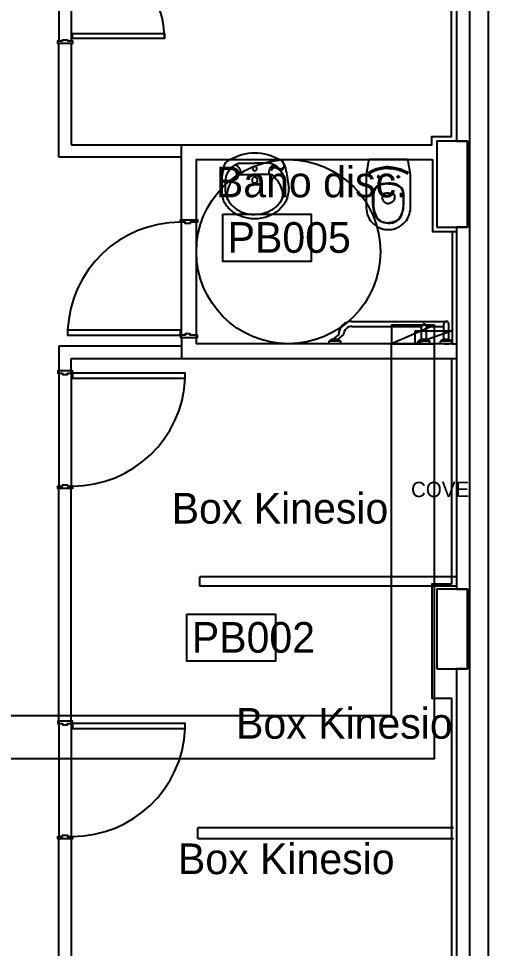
# Model space of a CAD drawing. Header units: millimetres. Extents: x 1473.7 to 1568.7, y 1808.4 to 1881.8.
# Drawn here: x 1495.16 to 1498.99, y 1858.79 to 1866.37 of the extents above; entities that cross this region are included whole.
import ezdxf

# ---------------------------------------------------------------- set-up
doc = ezdxf.new("R2010")
doc.units = ezdxf.units.MM
doc.layers.get('0').update_dxf_attribs({"linetype": 'CONTINUOUS'})
for name, color, linetype in [('0000-TEXTO', 7, 'CONTINUOUS'), ('10-CARP-HOJA-PUER', 4, 'CONTINUOUS'), ('10-CARP-MARC', 2, 'CONTINUOUS'), ('10-CARP-SLIA', 14, 'CONTINUOUS'), ('AR - CAJAS', 1, 'CONTINUOUS'), ('AR - CARPINTERIA 1', 1, 'CONTINUOUS'), ('AR - INST. SANITARIA', 2, 'CONTINUOUS'), ('AR - OBSERVACIONES', 51, 'CONTINUOUS'), ('AR - REVESTIMIENTO', 21, 'CONTINUOUS'), ('AR - REVOQUE', 8, 'CONTINUOUS'), ('AR - TABIQUE DURLOCK', 2, 'CONTINUOUS'), ('ES - LINEA OFICIAL', 6, 'CONTINUOUS'), ('ES-COLUMNAS', 5, 'CONTINUOUS'), ('Sanitario_Detalle', 8, 'CONTINUOUS'), ('TEXTO', 7, 'CONTINUOUS')]:
    doc.layers.add(name, color=color, linetype=linetype)

# ---------------------------------------------------------------- blocks, each defined once
blk = doc.blocks.new('Puerta 96.1')
at = {"layer": '10-CARP-HOJA-PUER', "linetype": 'CONTINUOUS'}
blk.add_lwpolyline([(0.02, 0.11), (0.06, 0.11), (0.06, 1.03), (0.02, 1.03), (0.02, 0.11)], dxfattribs=at)
at = {"layer": '10-CARP-MARC', "linetype": 'CONTINUOUS'}
for points in [[(0, 0), (0, -0.01), (0.02, -0.01), (0.02, 0.03), (0.03, 0.03), (0.03, 0.07), (0.02, 0.07), (0.02, 0.11), (0, 0.11), (0, 0.1)], [(0.96, 0), (0.96, -0.01), (0.94, -0.01), (0.94, 0.03), (0.93, 0.03), (0.93, 0.07), (0.94, 0.07), (0.94, 0.11), (0.96, 0.11), (0.96, 0.1)]]:
    blk.add_lwpolyline(points, dxfattribs=at)
at = {"layer": '10-CARP-SLIA', "linetype": 'CONTINUOUS'}
for p, q in [((0, 0.1), (0.96, 0.1)), ((0, 0), (0.96, 0))]:
    blk.add_line(p, q, dxfattribs=at)
blk.add_arc((0.019952, 0.109981), 0.920048, 0.00121, 87.505209, dxfattribs=at)
blk = doc.blocks.new('Puerta 96.2')
at = {"layer": '10-CARP-HOJA-PUER', "linetype": 'CONTINUOUS'}
blk.add_lwpolyline([(0.02, 0.13), (0.06, 0.13), (0.06, 1.05), (0.02, 1.05), (0.02, 0.13)], dxfattribs=at)
at = {"layer": '10-CARP-MARC', "linetype": 'CONTINUOUS'}
for points in [[(0, 0), (0, -0.01), (0.02, -0.01), (0.02, 0.05), (0.03, 0.05), (0.03, 0.09), (0.02, 0.09), (0.02, 0.13), (0, 0.13), (0, 0.12)], [(0.96, 0), (0.96, -0.01), (0.94, -0.01), (0.94, 0.05), (0.93, 0.05), (0.93, 0.09), (0.94, 0.09), (0.94, 0.13), (0.96, 0.13), (0.96, 0.12)]]:
    blk.add_lwpolyline(points, dxfattribs=at)
at = {"layer": '10-CARP-SLIA', "linetype": 'CONTINUOUS'}
for p, q in [((0, 0.12), (0.96, 0.12)), ((0, 0), (0.96, 0))]:
    blk.add_line(p, q, dxfattribs=at)
blk.add_arc((0.019952, 0.129981), 0.920048, 0.00121, 87.505209, dxfattribs=at)
blk = doc.blocks.new('Puerta 156.1')
at = {"layer": '10-CARP-HOJA-PUER', "linetype": 'CONTINUOUS'}
for points in [[(0.02, 0.11), (0.06, 0.11), (0.06, 0.86), (0.02, 0.86), (0.02, 0.11)], [(1.52, 0.11), (1.48, 0.11), (1.48, 0.86), (1.52, 0.86), (1.52, 0.11)]]:
    blk.add_lwpolyline(points, dxfattribs=at)
at = {"layer": '10-CARP-MARC', "linetype": 'CONTINUOUS'}
for points in [[(0, 0), (0, -0.01), (0.02, -0.01), (0.02, 0.03), (0.03, 0.03), (0.03, 0.07), (0.02, 0.07), (0.02, 0.11), (0, 0.11), (0, 0.1)], [(1.56, 0), (1.56, -0.01), (1.54, -0.01), (1.54, 0.03), (1.53, 0.03), (1.53, 0.07), (1.54, 0.07), (1.54, 0.11), (1.56, 0.11), (1.56, 0.1)]]:
    blk.add_lwpolyline(points, dxfattribs=at)
at = {"layer": '10-CARP-SLIA', "linetype": 'CONTINUOUS'}
for p, q in [((0, 0.1), (1.54, 0.1)), ((0, 0), (1.54, 0))]:
    blk.add_line(p, q, dxfattribs=at)
for centre, start, end in [((0.02, 0.11), 359.2361, 89.2361), ((1.52, 0.11), 90.7639, 180.7639)]:
    blk.add_arc(centre, 0.7501, start, end, dxfattribs=at)
blk = doc.blocks.new('RCPLS004')
for p, q in [((-0.097979, -0.075253), (-0.110949, -0.080011)), ((-0.085539, -0.071305), (-0.097979, -0.075253)), ((-0.074913, -0.068391), (-0.085539, -0.071305)), ((-0.062185, -0.065438), (-0.074913, -0.068391)), ((-0.046976, -0.062656), (-0.062185, -0.065438)), ((-0.043147, -0.07421), (-0.056178, -0.076464)), ((-0.033426, -0.060845), (-0.046976, -0.062656)), ((-0.029119, -0.072457), (-0.043147, -0.07421)), ((-0.018199, -0.059545), (-0.033426, -0.060845)), ((-0.015985, -0.071438), (-0.029119, -0.072457)), ((0, -0.059), (-0.018199, -0.059545)), ((0, -0.071), (-0.015985, -0.071438)), ((0, -0.059), (0.018199, -0.059545)), ((0, -0.071), (0.015985, -0.071438)), ((0.015985, -0.071438), (0.029119, -0.072457)), ((0.018199, -0.059545), (0.033426, -0.060845)), ((0.029119, -0.072457), (0.043147, -0.07421)), ((0.033426, -0.060845), (0.046976, -0.062656)), ((0.043147, -0.07421), (0.056178, -0.076464)), ((0.046976, -0.062656), (0.062185, -0.065438)), ((0.062185, -0.065438), (0.074913, -0.068391)), ((0.074913, -0.068391), (0.085539, -0.071305)), ((0.085539, -0.071305), (0.097979, -0.075253)), ((0.097979, -0.075253), (0.110949, -0.080011)), ((-0.158103, -0.103448), (-0.163602, -0.106888)), ((-0.147335, -0.097174), (-0.158103, -0.103448)), ((-0.151402, -0.113418), (-0.157098, -0.116972)), ((-0.142725, -0.108344), (-0.151402, -0.113418)), ((-0.135621, -0.090996), (-0.147335, -0.097174)), ((-0.131151, -0.102179), (-0.142725, -0.108344)), ((-0.124182, -0.085575), (-0.135621, -0.090996)), ((-0.120804, -0.097217), (-0.131151, -0.102179)), ((-0.110949, -0.080011), (-0.124182, -0.085575)), ((-0.108353, -0.091891), (-0.120804, -0.097217)), ((-0.096744, -0.087525), (-0.108353, -0.091891)), ((-0.083423, -0.083193), (-0.096744, -0.087525)), ((-0.088322, -0.138375), (-0.0885, -0.140043)), ((-0.0885, -0.140043), (-0.088342, -0.14153)), ((-0.088342, -0.14153), (-0.087821, -0.143117)), ((-0.087768, -0.136768), (-0.088322, -0.138375)), ((-0.087821, -0.143117), (-0.086955, -0.14456)), ((-0.086964, -0.135453), (-0.087768, -0.136768)), ((-0.085938, -0.134355), (-0.086964, -0.135453)), ((-0.086955, -0.14456), (-0.086041, -0.145553)), ((-0.086041, -0.145553), (-0.084883, -0.146416)), ((-0.08473, -0.133493), (-0.085938, -0.134355)), ((-0.084883, -0.146416), (-0.083523, -0.147063)), ((-0.083077, -0.132793), (-0.08473, -0.133493)), ((-0.083523, -0.147063), (-0.0821, -0.147419)), ((-0.06913, -0.079316), (-0.083423, -0.083193)), ((-0.081, -0.1325), (-0.083077, -0.132793)), ((-0.0821, -0.147419), (-0.080907, -0.147499)), ((-0.07927, -0.132702), (-0.081, -0.1325)), ((-0.080907, -0.147499), (-0.07949, -0.147346)), ((-0.07949, -0.147346), (-0.077884, -0.146822)), ((-0.077873, -0.133183), (-0.07927, -0.132702)), ((-0.077884, -0.146822), (-0.076531, -0.146023)), ((-0.076604, -0.133923), (-0.077873, -0.133183)), ((-0.075515, -0.134885), (-0.076604, -0.133923)), ((-0.076531, -0.146023), (-0.07548, -0.145077)), ((-0.074542, -0.136187), (-0.075515, -0.134885)), ((-0.07548, -0.145077), (-0.074435, -0.143627)), ((-0.073907, -0.137563), (-0.074542, -0.136187)), ((-0.074435, -0.143627), (-0.073831, -0.142203)), ((-0.073552, -0.139119), (-0.073907, -0.137563)), ((-0.073831, -0.142203), (-0.073523, -0.140584)), ((-0.073523, -0.140584), (-0.073552, -0.139119)), ((-0.056178, -0.076464), (-0.06913, -0.079316)), ((0.056178, -0.076464), (0.06913, -0.079316)), ((0.06913, -0.079316), (0.083423, -0.083193)), ((0.073523, -0.140584), (0.073552, -0.139119)), ((0.073831, -0.142203), (0.073523, -0.140584)), ((0.073552, -0.139119), (0.073907, -0.137563)), ((0.074435, -0.143627), (0.073831, -0.142203)), ((0.073907, -0.137563), (0.074542, -0.136187)), ((0.07548, -0.145077), (0.074435, -0.143627)), ((0.074542, -0.136187), (0.075515, -0.134885)), ((0.076531, -0.146023), (0.07548, -0.145077)), ((0.075515, -0.134885), (0.076604, -0.133923)), ((0.077884, -0.146822), (0.076531, -0.146023)), ((0.076604, -0.133923), (0.077873, -0.133183)), ((0.077873, -0.133183), (0.07927, -0.132702)), ((0.07949, -0.147346), (0.077884, -0.146822)), ((0.07927, -0.132702), (0.081, -0.1325)), ((0.080907, -0.147499), (0.07949, -0.147346)), ((0.0821, -0.147419), (0.080907, -0.147499)), ((0.081, -0.1325), (0.083077, -0.132793)), ((0.083523, -0.147063), (0.0821, -0.147419)), ((0.083077, -0.132793), (0.08473, -0.133493)), ((0.083423, -0.083193), (0.096744, -0.087525)), ((0.084883, -0.146416), (0.083523, -0.147063)), ((0.08473, -0.133493), (0.085938, -0.134355)), ((0.086041, -0.145553), (0.084883, -0.146416)), ((0.085938, -0.134355), (0.086964, -0.135453)), ((0.086955, -0.14456), (0.086041, -0.145553)), ((0.087821, -0.143117), (0.086955, -0.14456)), ((0.086964, -0.135453), (0.087768, -0.136768)), ((0.087768, -0.136768), (0.088322, -0.138375)), ((0.088342, -0.14153), (0.087821, -0.143117)), ((0.088322, -0.138375), (0.0885, -0.140043)), ((0.0885, -0.140043), (0.088342, -0.14153)), ((0.096744, -0.087525), (0.108353, -0.091891)), ((0.108353, -0.091891), (0.120804, -0.097217)), ((0.110949, -0.080011), (0.124182, -0.085575)), ((0.120804, -0.097217), (0.131151, -0.102179)), ((0.124182, -0.085575), (0.135621, -0.090996)), ((0.131151, -0.102179), (0.142725, -0.108344)), ((0.135621, -0.090996), (0.147335, -0.097174)), ((0.142725, -0.108344), (0.151402, -0.113418)), ((0.147335, -0.097174), (0.158103, -0.103448)), ((0.151402, -0.113418), (0.157098, -0.116972)), ((0.158103, -0.103448), (0.163602, -0.106888)), ((-0.107735, -0.230113), (-0.099559, -0.220986)), ((-0.09449, -0.223083), (-0.1017, -0.230596)), ((-0.099559, -0.220986), (-0.08942, -0.212606)), ((-0.086469, -0.216644), (-0.09449, -0.223083)), ((-0.08942, -0.212606), (-0.080024, -0.206865)), ((-0.073759, -0.209359), (-0.086469, -0.216644)), ((-0.080024, -0.206865), (-0.069327, -0.202155)), ((-0.060887, -0.204759), (-0.073759, -0.209359)), ((-0.069327, -0.202155), (-0.055138, -0.198213)), ((-0.046105, -0.201418), (-0.060887, -0.204759)), ((-0.055138, -0.198213), (-0.041617, -0.19552)), ((-0.031523, -0.199055), (-0.046105, -0.201418)), ((-0.041617, -0.19552), (-0.029962, -0.193818)), ((-0.016661, -0.197572), (-0.031523, -0.199055)), ((-0.029962, -0.193818), (-0.018882, -0.19272)), ((-0.018882, -0.19272), (-0.008623, -0.19215)), ((0, -0.197), (-0.016661, -0.197572)), ((-0.008623, -0.19215), (0, -0.192)), ((0.008623, -0.19215), (0, -0.192)), ((0, -0.197), (0.016661, -0.197572)), ((0.018882, -0.19272), (0.008623, -0.19215)), ((0.016661, -0.197572), (0.031523, -0.199055)), ((0.029962, -0.193818), (0.018882, -0.19272)), ((0.041617, -0.19552), (0.029962, -0.193818)), ((0.031523, -0.199055), (0.046105, -0.201418)), ((0.055138, -0.198213), (0.041617, -0.19552)), ((0.046105, -0.201418), (0.060887, -0.204759)), ((0.069327, -0.202155), (0.055138, -0.198213)), ((0.060887, -0.204759), (0.073759, -0.209359)), ((0.080024, -0.206865), (0.069327, -0.202155)), ((0.073759, -0.209359), (0.086469, -0.216644)), ((0.08942, -0.212606), (0.080024, -0.206865)), ((0.086469, -0.216644), (0.09449, -0.223083)), ((0.099559, -0.220986), (0.08942, -0.212606)), ((0.09449, -0.223083), (0.1017, -0.230596)), ((0.107735, -0.230113), (0.099559, -0.220986)), ((-0.1255, -0.282118), (-0.124222, -0.267431)), ((-0.1255, -0.363299), (-0.1255, -0.282118)), ((-0.124222, -0.267431), (-0.12055, -0.253534)), ((-0.12055, -0.253534), (-0.115124, -0.241421)), ((-0.119449, -0.269195), (-0.1205, -0.282118)), ((-0.1205, -0.282118), (-0.1205, -0.363299)), ((-0.117825, -0.261603), (-0.119449, -0.269195)), ((-0.11394, -0.25039), (-0.117825, -0.261603)), ((-0.115124, -0.241421), (-0.107735, -0.230113)), ((-0.108595, -0.240129), (-0.11394, -0.25039)), ((-0.1017, -0.230596), (-0.108595, -0.240129)), ((-0.050528, -0.293518), (-0.051, -0.297838)), ((-0.051, -0.297838), (-0.051, -0.307)), ((-0.048934, -0.288984), (-0.050528, -0.293518)), ((-0.046264, -0.284915), (-0.048934, -0.288984)), ((-0.043185, -0.281978), (-0.046264, -0.284915)), ((-0.0385, -0.279298), (-0.043185, -0.281978)), ((-0.030225, -0.276434), (-0.0385, -0.279298)), ((-0.02315, -0.274578), (-0.030225, -0.276434)), ((-0.015895, -0.273207), (-0.02315, -0.274578)), ((-0.008285, -0.272326), (-0.015895, -0.273207)), ((0, -0.272), (-0.008285, -0.272326)), ((0, -0.272), (0.008285, -0.272326)), ((0.008285, -0.272326), (0.015895, -0.273207)), ((0.015895, -0.273207), (0.02315, -0.274578)), ((0.02315, -0.274578), (0.030225, -0.276434)), ((0.030225, -0.276434), (0.0385, -0.279298)), ((0.0385, -0.279298), (0.043185, -0.281978)), ((0.043185, -0.281978), (0.046264, -0.284915)), ((0.046264, -0.284915), (0.048934, -0.288984)), ((0.048934, -0.288984), (0.050528, -0.293518)), ((0.050528, -0.293518), (0.051, -0.297838)), ((0.051, -0.297838), (0.051, -0.307)), ((0.1017, -0.230596), (0.108595, -0.240129)), ((0.115124, -0.241421), (0.107735, -0.230113)), ((0.108595, -0.240129), (0.11394, -0.25039)), ((0.11394, -0.25039), (0.117825, -0.261603)), ((0.12055, -0.253534), (0.115124, -0.241421)), ((0.117825, -0.261603), (0.119449, -0.269195)), ((0.119449, -0.269195), (0.1205, -0.282118)), ((0.1205, -0.282118), (0.1205, -0.363299)), ((0.124222, -0.267431), (0.12055, -0.253534)), ((0.1255, -0.282118), (0.124222, -0.267431)), ((0.1255, -0.363299), (0.1255, -0.282118)), ((-0.124835, -0.381151), (-0.1255, -0.363299)), ((-0.1205, -0.363299), (-0.119843, -0.380863)), ((-0.051, -0.307), (-0.050533, -0.31307)), ((-0.050533, -0.31307), (-0.049658, -0.317777)), ((-0.049658, -0.317777), (-0.047921, -0.323587)), ((-0.047921, -0.323587), (-0.045265, -0.329615)), ((-0.045265, -0.329615), (-0.042318, -0.33457)), ((-0.042318, -0.33457), (-0.039057, -0.338892)), ((-0.039057, -0.338892), (-0.036654, -0.341551)), ((-0.036654, -0.341551), (-0.033718, -0.344346)), ((-0.033718, -0.344346), (-0.029439, -0.347717)), ((-0.029439, -0.347717), (-0.024913, -0.350562)), ((-0.024913, -0.350562), (-0.020674, -0.352673)), ((-0.020674, -0.352673), (-0.015702, -0.354563)), ((-0.015702, -0.354563), (-0.010342, -0.355968)), ((-0.010342, -0.355968), (-0.004643, -0.356801)), ((-0.004643, -0.356801), (0, -0.357)), ((0.004643, -0.356801), (0, -0.357)), ((0.010342, -0.355968), (0.004643, -0.356801)), ((0.015702, -0.354563), (0.010342, -0.355968)), ((0.020674, -0.352673), (0.015702, -0.354563)), ((0.024913, -0.350562), (0.020674, -0.352673)), ((0.029439, -0.347717), (0.024913, -0.350562)), ((0.033718, -0.344346), (0.029439, -0.347717)), ((0.036654, -0.341551), (0.033718, -0.344346)), ((0.039057, -0.338892), (0.036654, -0.341551)), ((0.042318, -0.33457), (0.039057, -0.338892)), ((0.045265, -0.329615), (0.042318, -0.33457)), ((0.047921, -0.323587), (0.045265, -0.329615)), ((0.049658, -0.317777), (0.047921, -0.323587)), ((0.050533, -0.31307), (0.049658, -0.317777)), ((0.051, -0.307), (0.050533, -0.31307)), ((0.1205, -0.363299), (0.119843, -0.380863)), ((0.124835, -0.381151), (0.1255, -0.363299)), ((-0.124215, -0.388104), (-0.124835, -0.381151)), ((-0.122191, -0.403013), (-0.124215, -0.388104)), ((-0.119164, -0.418081), (-0.122191, -0.403013)), ((-0.119843, -0.380863), (-0.118297, -0.3954)), ((-0.115468, -0.431962), (-0.119164, -0.418081)), ((-0.118297, -0.3954), (-0.115532, -0.411366)), ((-0.115532, -0.411366), (-0.112195, -0.425221)), ((-0.109717, -0.448896), (-0.115468, -0.431962)), ((-0.112195, -0.425221), (-0.108054, -0.438762)), ((-0.103942, -0.462197), (-0.109717, -0.448896)), ((-0.108054, -0.438762), (-0.1029, -0.452531)), ((-0.1029, -0.452531), (-0.096561, -0.465194)), ((0.1029, -0.452531), (0.096561, -0.465194)), ((0.108054, -0.438762), (0.1029, -0.452531)), ((0.103942, -0.462197), (0.109717, -0.448896)), ((0.112195, -0.425221), (0.108054, -0.438762)), ((0.109717, -0.448896), (0.115468, -0.431962)), ((0.115532, -0.411366), (0.112195, -0.425221)), ((0.115468, -0.431962), (0.119164, -0.418081)), ((0.118297, -0.3954), (0.115532, -0.411366)), ((0.119843, -0.380863), (0.118297, -0.3954)), ((0.119164, -0.418081), (0.122191, -0.403013)), ((0.122191, -0.403013), (0.124215, -0.388104)), ((0.124215, -0.388104), (0.124835, -0.381151)), ((-0.096858, -0.473918), (-0.103942, -0.462197)), ((-0.086419, -0.486469), (-0.096858, -0.473918)), ((-0.096561, -0.465194), (-0.087423, -0.477956)), ((-0.087423, -0.477956), (-0.077, -0.48845)), ((-0.075842, -0.495831), (-0.086419, -0.486469)), ((-0.077, -0.48845), (-0.067071, -0.495927)), ((-0.062522, -0.504453), (-0.075842, -0.495831)), ((-0.067071, -0.495927), (-0.060147, -0.500053)), ((-0.050085, -0.510249), (-0.062522, -0.504453)), ((-0.060147, -0.500053), (-0.045385, -0.506719)), ((-0.035816, -0.515107), (-0.050085, -0.510249)), ((-0.045385, -0.506719), (-0.034871, -0.51018)), ((-0.018391, -0.518729), (-0.035816, -0.515107)), ((-0.034871, -0.51018), (-0.022731, -0.512975)), ((-0.022731, -0.512975), (-0.011894, -0.514449)), ((0, -0.52), (-0.018391, -0.518729)), ((-0.011894, -0.514449), (0, -0.515)), ((0.011894, -0.514449), (0, -0.515)), ((0, -0.52), (0.018391, -0.518729)), ((0.022731, -0.512975), (0.011894, -0.514449)), ((0.018391, -0.518729), (0.035816, -0.515107)), ((0.034871, -0.51018), (0.022731, -0.512975)), ((0.045385, -0.506719), (0.034871, -0.51018)), ((0.035816, -0.515107), (0.050085, -0.510249)), ((0.060147, -0.500053), (0.045385, -0.506719)), ((0.050085, -0.510249), (0.062522, -0.504453)), ((0.067071, -0.495927), (0.060147, -0.500053)), ((0.062522, -0.504453), (0.075842, -0.495831)), ((0.077, -0.48845), (0.067071, -0.495927)), ((0.075842, -0.495831), (0.086419, -0.486469)), ((0.087423, -0.477956), (0.077, -0.48845)), ((0.086419, -0.486469), (0.096858, -0.473918)), ((0.096561, -0.465194), (0.087423, -0.477956)), ((0.096858, -0.473918), (0.103942, -0.462197)), ((-0.058842, -0.560182), (-0.058842, -0.560182)), ((0.058842, -0.560182), (0.058842, -0.560182))]:
    blk.add_line(p, q)
blk.add_lwpolyline([(0, -0.57), (0.008155, -0.569822), (0.016533, -0.569254), (0.027671, -0.567887), (0.038261, -0.565927), (0.048229, -0.563472), (0.053812, -0.561831), (0.058842, -0.560182), (0.065687, -0.55767), (0.075105, -0.553685), (0.08821, -0.547039), (0.097356, -0.541561), (0.110592, -0.532228), (0.120379, -0.524077), (0.12978, -0.515037), (0.13826, -0.505631), (0.146854, -0.494549), (0.155437, -0.481366), (0.162033, -0.469149), (0.167223, -0.457567), (0.172335, -0.443303), (0.176515, -0.427357), (0.179278, -0.410624), (0.1805, -0.3905), (0.1805, -0.12), (0.160798, -0.012536), (0.159251, -0.004098), (0.158628, -0.002439), (0.158014, -0.001616), (0.157219, -0.000917), (0.156113, -0.000327), (0.154333, 0), (0, 0), (-0.154333, 0), (-0.156113, -0.000327), (-0.157219, -0.000917), (-0.158014, -0.001616), (-0.158628, -0.002439), (-0.159251, -0.004098), (-0.160798, -0.012536), (-0.1805, -0.12), (-0.1805, -0.3905), (-0.179278, -0.410624), (-0.176515, -0.427357), (-0.172335, -0.443303), (-0.167223, -0.457567), (-0.162033, -0.469149), (-0.155437, -0.481366), (-0.146854, -0.494549), (-0.13826, -0.505631), (-0.12978, -0.515037), (-0.120379, -0.524077), (-0.110592, -0.532228), (-0.097356, -0.541561), (-0.08821, -0.547039), (-0.075105, -0.553685), (-0.065687, -0.55767), (-0.058842, -0.560182), (-0.053812, -0.561831), (-0.048229, -0.563472), (-0.038261, -0.565927), (-0.027671, -0.567887), (-0.016533, -0.569254), (-0.008155, -0.569822)], close=True)
blk = doc.blocks.new('s_LavMono')
blk.add_lwpolyline([(-0.177466, 0, 0.27095), (0.177466, 0, 0.041198), (0.194898, 0.010194, 0.087147), (0.218258, 0.061123, 0.014423), (0.240622, 0.188455, 0.110985), (0.24, 0.21, 0.102819), (0.22226, 0.288935, 0.093047), (0.169706, 0.358492, 0.087147), (0.093257, 0.403621, 0.087147), (0, 0.42, 0.093047), (-0.093257, 0.403621, 0.102819), (-0.169706, 0.358492, 0.110985), (-0.22226, 0.288935, -0.014423), (-0.24, 0.21, 0.087147), (-0.240622, 0.188455, 0.041198), (-0.218258, 0.061123, 0.27095), (-0.194898, 0.010194), (-0.177466, 0)], format="xyb", close=True)
at = {"layer": 'Sanitario_Detalle'}
for p, q in [((-0.106065, 0.105), (0, 0.105)), ((0.106065, 0.105), (0, 0.105)), ((-0.109754, 0.025), (0, 0.025)), ((0.109754, 0.025), (0, 0.025))]:
    blk.add_line(p, q, dxfattribs=at)
for points in [[(-0.209998, 0.209155, -0.11237), (-0.195145, 0.276099, -0.102819), (-0.14995, 0.335915, -0.093047), (-0.083035, 0.375417, -0.087147), (0, 0.39, -0.087147)], [(0.209998, 0.209155, 0.11237), (0.195145, 0.276099, 0.102819), (0.14995, 0.335915, 0.093047), (0.083035, 0.375417, 0.087147), (0, 0.39, 0.087147)], [(-0.204273, 0.122702, -0.048163), (-0.210622, 0.188455, -0.015067), (-0.209998, 0.209155, -0.015067)], [(-0.205826, 0.245668, -0.000644), (-0.205677, 0.246541, -0.000644)], [(-0.134258, 0.116625, -0.092164), (-0.180769, 0.183914, -0.064814), (-0.196027, 0.234757, -0.064814)], [(0.134258, 0.116625, 0.092164), (0.180769, 0.183914, 0.064814), (0.196027, 0.234757, 0.064814)], [(0.204273, 0.122702, 0.048163), (0.210622, 0.188455, 0.015067), (0.209998, 0.209155, 0.015067)], [(0.205826, 0.245668, 0.000644), (0.205677, 0.246541, 0.000644)]]:
    blk.add_lwpolyline(points, format="xyb", dxfattribs=at)
for centre, radius in [((0, 0.145322), 0.02), ((0, 0.064151), 0.015)]:
    blk.add_circle(centre, radius, dxfattribs=at)
for centre, radius, start, end in [((-0.107207, 0.249282), 0.09, 146.498415, 189.287762), ((0.107207, 0.249282), 0.09, 350.712238, 33.501585), ((-0.05968, 0.165122), 0.150687, 196.350388, 246.340308), ((-0.157063, 0.08655), 0.054233, 291.277313, 19.888798), ((-0.106065, 0.145), 0.04, 225.184262, 270), ((0.157063, 0.08655), 0.054233, 160.111202, 248.722687), ((0.106065, 0.145), 0.04, 270, 314.815738), ((0.05968, 0.165122), 0.150687, 293.659692, 343.649612), ((-0.110119, 0.05), 0.025, 246.340332, 270.288391), ((-0.109754, 0.115), 0.09, 269.509254, 270.000036), ((0.109754, 0.115), 0.09, 269.999964, 270.490746), ((0.110119, 0.05), 0.025, 269.711609, 293.659668)]:
    blk.add_arc(centre, radius, start, end, dxfattribs=at)

msp = doc.modelspace()

# ---------------------------------------------------------------- linework, layer by layer
at = {"color": 5}
for p, q in [((1496.488249, 1864.728436), (1496.608249, 1864.728436)), ((1498.69325, 1864.633436), (1498.72825, 1864.633436)), ((1496.488249, 1863.768436), (1496.613249, 1863.768436)), ((1498.69325, 1863.718436), (1498.72825, 1863.718436)), ((1498.68825, 1863.598436), (1498.72825, 1863.598436))]:
    msp.add_line(p, q, dxfattribs=at)
at = {"color": 2}
msp.add_circle((1497.358249, 1864.468436), 0.75, dxfattribs=at)
at = {"layer": 'AR - CAJAS'}
msp.add_line((1498.69325, 1863.82281), (1498.390291, 1863.718436), dxfattribs=at)
for points in [[(1498.54825, 1863.868436), (1498.19825, 1863.718436), (1498.54825, 1863.718436)], [(1498.54825, 1863.868436), (1498.19825, 1863.868436), (1498.19825, 1863.718436), (1498.54825, 1863.718436)], [(1498.390291, 1863.82281), (1498.69325, 1863.82281), (1498.69325, 1863.718436), (1498.390291, 1863.718436)]]:
    msp.add_lwpolyline(points, close=True, dxfattribs=at)
for points in [[(1490.31325, 1860.953462), (1490.31325, 1860.338462), (1498.54825, 1860.338462), (1498.54825, 1863.718436)], [(1490.66325, 1860.953462), (1490.66325, 1860.688462), (1498.19825, 1860.688462), (1498.19825, 1863.718436)]]:
    msp.add_lwpolyline(points, dxfattribs=at)
at = {"layer": 'AR - INST. SANITARIA'}
for p, q in [((1497.875758, 1863.900436), (1498.645694, 1863.900436)), ((1497.875758, 1863.860055), (1498.443788, 1863.860055)), ((1498.443788, 1863.860055), (1498.458067, 1863.878666)), ((1498.443788, 1863.752087), (1498.443788, 1863.860055)), ((1498.461271, 1863.880246), (1498.466685, 1863.880246)), ((1498.484169, 1863.860055), (1498.469889, 1863.878666)), ((1498.484169, 1863.752087), (1498.484169, 1863.860055)), ((1498.484169, 1863.860055), (1498.625503, 1863.860055)), ((1498.625503, 1863.752087), (1498.625503, 1863.880246)), ((1498.665884, 1863.752087), (1498.665884, 1863.880246)), ((1497.715383, 1863.752087), (1497.691154, 1863.738626)), ((1497.761149, 1863.752087), (1497.715383, 1863.752087)), ((1497.768075, 1863.792753), (1497.718075, 1863.752087)), ((1497.758456, 1863.752087), (1497.718075, 1863.752087)), ((1497.808456, 1863.792753), (1497.758456, 1863.752087)), ((1497.761149, 1863.752087), (1497.785377, 1863.738626)), ((1498.441096, 1863.752087), (1498.416867, 1863.738626)), ((1498.486861, 1863.752087), (1498.441096, 1863.752087)), ((1498.484169, 1863.752087), (1498.443788, 1863.752087)), ((1498.486861, 1863.752087), (1498.51109, 1863.738626)), ((1498.622811, 1863.752087), (1498.598582, 1863.738626)), ((1498.668576, 1863.752087), (1498.622811, 1863.752087)), ((1498.665884, 1863.752087), (1498.625503, 1863.752087)), ((1498.668576, 1863.752087), (1498.692805, 1863.738626)), ((1497.785377, 1863.738626), (1497.691154, 1863.738626)), ((1497.691154, 1863.718436), (1497.691154, 1863.738626)), ((1497.785377, 1863.718436), (1497.691154, 1863.718436)), ((1497.785377, 1863.718436), (1497.785377, 1863.738626)), ((1498.51109, 1863.738626), (1498.416867, 1863.738626)), ((1498.416867, 1863.718436), (1498.416867, 1863.738626)), ((1498.51109, 1863.718436), (1498.416867, 1863.718436)), ((1498.51109, 1863.718436), (1498.51109, 1863.738626)), ((1498.692805, 1863.738626), (1498.598582, 1863.738626)), ((1498.598582, 1863.718436), (1498.598582, 1863.738626)), ((1498.692805, 1863.718436), (1498.598582, 1863.718436)), ((1498.625503, 1863.718436), (1498.665884, 1863.718436)), ((1498.692805, 1863.718436), (1498.692805, 1863.738626))]:
    msp.add_line(p, q, dxfattribs=at)
for centre, radius, start, end in [((1497.875758, 1863.792753), 0.107683, 90, 180), ((1498.645694, 1863.880245), 0.020191, 0, 180), ((1497.875758, 1863.792753), 0.067302, 90, 180), ((1498.461271, 1863.876207), 0.004038, 90, 142.501208), ((1498.466685, 1863.876207), 0.004038, 37.498792, 90)]:
    msp.add_arc(centre, radius, start, end, dxfattribs=at)
at = {"layer": 'AR - OBSERVACIONES', "linetype": 'CONTINUOUS'}
for points in [[(1498.98825, 1847.453528), (1498.98825, 1878.933528), (1489.92825, 1878.933528), (1489.92825, 1847.453528)], [(1498.98825, 1847.453528), (1498.98825, 1878.933528), (1489.92825, 1878.933528), (1489.92825, 1847.453528)], [(1498.72825, 1878.283528), (1498.72825, 1873.753528), (1498.818249, 1873.753528), (1498.81825, 1873.053528), (1498.72825, 1873.053528), (1498.72825, 1869.608483), (1498.818249, 1869.608483), (1498.81825, 1867.839327), (1498.72825, 1867.839327), (1498.72825, 1865.368436), (1498.81825, 1865.368436), (1498.81825, 1864.668436), (1498.72825, 1864.668436), (1498.72825, 1861.718462), (1498.81825, 1861.718462), (1498.81825, 1861.068462), (1498.72825, 1861.068462), (1498.72825, 1857.156075)], [(1498.72825, 1878.283528), (1498.72825, 1873.753528), (1498.818249, 1873.753528), (1498.81825, 1873.053528), (1498.72825, 1873.053528), (1498.72825, 1869.608483), (1498.818249, 1869.608483), (1498.81825, 1867.839327), (1498.72825, 1867.839327), (1498.72825, 1865.368436), (1498.81825, 1865.368436), (1498.81825, 1864.668436), (1498.72825, 1864.668436), (1498.72825, 1861.718462), (1498.81825, 1861.718462), (1498.81825, 1861.068462), (1498.72825, 1861.068462), (1498.72825, 1857.156075)]]:
    msp.add_lwpolyline(points, dxfattribs=at)
at = {"layer": 'AR - REVESTIMIENTO', "linetype": 'CONTINUOUS'}
for points in [[(1496.608249, 1864.728436), (1496.608249, 1865.218436), (1498.53325, 1865.218436)], [(1498.53325, 1865.218436), (1498.53325, 1864.633436), (1498.69325, 1864.633436)], [(1498.69325, 1864.633436), (1498.69325, 1863.718436), (1496.608249, 1863.718436), (1496.608249, 1863.768436)]]:
    msp.add_lwpolyline(points, dxfattribs=at)
at = {"layer": 'AR - REVOQUE', "linetype": 'CONTINUOUS'}
for points in [[(1496.488249, 1864.728436), (1496.488249, 1865.338436), (1498.52825, 1865.338436), (1498.52825, 1865.408436), (1498.68825, 1865.408436), (1498.68825, 1867.799327), (1498.52825, 1867.799327), (1498.52825, 1869.648483), (1498.68825, 1869.648483), (1498.68825, 1873.013528), (1498.52825, 1873.013528), (1498.52825, 1873.793528), (1498.68825, 1873.793528), (1498.68825, 1878.633528), (1495.335595, 1878.633528)], [(1496.488249, 1863.768436), (1496.488249, 1863.598436), (1498.68825, 1863.598436)], [(1498.68825, 1863.598436), (1498.68825, 1861.758462)], [(1498.68825, 1861.758462), (1498.52825, 1861.758462), (1498.52825, 1860.830936), (1498.68825, 1860.830936), (1498.68825, 1857.196075), (1498.52825, 1857.196075), (1498.52825, 1856.366075), (1498.68825, 1856.366075), (1498.68825, 1852.718528), (1498.52825, 1852.718528), (1498.52825, 1851.938528), (1498.68825, 1851.938528), (1498.68825, 1848.323528), (1498.56825, 1848.323528)]]:
    msp.add_lwpolyline(points, dxfattribs=at)
at = {"layer": 'AR - TABIQUE DURLOCK', "linetype": 'CONTINUOUS'}
msp.add_line((1496.619355, 1859.686599), (1496.619355, 1859.774099), dxfattribs=at)
for points in [[(1495.488249, 1865.238436), (1495.488249, 1866.165903)], [(1495.588249, 1866.165903), (1495.488249, 1866.165903)], [(1495.588249, 1866.165903), (1495.588249, 1865.338436)], [(1495.588249, 1865.338436), (1496.488249, 1865.338436)], [(1496.488249, 1865.238436), (1495.488249, 1865.238436)], [(1495.488249, 1863.698436), (1495.488249, 1863.498436)], [(1496.488249, 1863.698436), (1495.488249, 1863.698436)], [(1495.588249, 1863.498436), (1495.588249, 1863.598436)], [(1495.588249, 1863.598436), (1496.488249, 1863.598436)], [(1495.588249, 1863.498436), (1495.488249, 1863.498436)], [(1495.488249, 1860.643436), (1495.488249, 1862.538436)], [(1495.588249, 1862.538436), (1495.488249, 1862.538436)], [(1495.588249, 1860.643436), (1495.588249, 1862.538436)], [(1498.721152, 1861.817431), (1496.635733, 1861.817431)], [(1496.635733, 1861.742431), (1496.635733, 1861.817431)], [(1498.721152, 1861.742431), (1496.635733, 1861.742431)], [(1495.588249, 1860.643436), (1495.488249, 1860.643436)], [(1498.704706, 1859.774099), (1496.619355, 1859.774099)], [(1495.588249, 1859.683436), (1495.488249, 1859.683436)], [(1498.68825, 1857.825841), (1495.488249, 1857.825841), (1495.488249, 1859.683436)], [(1495.588249, 1859.683436), (1495.588249, 1857.925841), (1498.68825, 1857.925841)], [(1496.619355, 1859.686599), (1498.704706, 1859.686599)]]:
    msp.add_lwpolyline(points, dxfattribs=at)
at = {"layer": 'ES - LINEA OFICIAL'}
msp.add_line((1498.83825, 1846.892231), (1498.83825, 1879.874962), dxfattribs=at)
at = {"layer": 'ES-COLUMNAS', "linetype": 'CONTINUOUS'}
for points in [[(1498.56825, 1864.668436), (1498.81825, 1864.668436), (1498.81825, 1865.368436), (1498.56825, 1865.368436)], [(1498.56825, 1861.068462), (1498.81825, 1861.068462), (1498.81825, 1861.718462), (1498.56825, 1861.718462)]]:
    msp.add_lwpolyline(points, close=True, dxfattribs=at)
at = {"layer": 'TEXTO'}
for points in [[(1496.822645, 1864.77372), (1497.544793, 1864.77372), (1497.544793, 1864.389312), (1496.822645, 1864.389312)], [(1496.530945, 1861.514966), (1497.253092, 1861.514966), (1497.253092, 1861.130558), (1496.530945, 1861.130558)]]:
    msp.add_lwpolyline(points, close=True, dxfattribs=at)

# ---------------------------------------------------------------- block references
at = {"layer": 'AR - CARPINTERIA 1', "linetype": 'CONTINUOUS'}
for name, p, rotation in [('Puerta 156.1', (1495.488249, 1867.725903), 270), ('Puerta 96.2', (1496.608249, 1863.768436), 90), ('Puerta 96.1', (1495.488249, 1863.498436), 270), ('Puerta 96.1', (1495.488249, 1860.643436), 270)]:
    msp.add_blockref(name, p, dxfattribs=dict(at, rotation=rotation))
at = {"layer": 'AR - INST. SANITARIA', "linetype": 'CONTINUOUS', "xscale": -1.14843, "yscale": 1.14843, "rotation": 180}
msp.add_blockref('s_LavMono', (1497.084051, 1865.218436), dxfattribs=at)
at = {"layer": 'AR - INST. SANITARIA', "linetype": 'CONTINUOUS'}
msp.add_blockref('RCPLS004', (1498.17275, 1865.218436), dxfattribs=at)

# ---------------------------------------------------------------- texts
at = {"layer": '0000-TEXTO', "char_height": 0.25, "attachment_point": 1}
for s, insert, width in [('Baño disc.', (1496.767565, 1865.161639), 1.631945), ('Box Kinesio', (1496.407199, 1862.502762), 1.881945), ('Box Kinesio', (1496.931669, 1860.749687), 1.881945), ('Box Kinesio', (1496.458255, 1859.645805), 1.881945)]:
    msp.add_mtext(s, dxfattribs=dict(at, insert=insert, width=width))
at = {"layer": 'AR - CAJAS', "linetype": 'CONTINUOUS', "insert": (1498.357774, 1862.593223), "char_height": 0.125, "width": 0.388889, "attachment_point": 1}
msp.add_mtext('COVE', dxfattribs=at)
at = {"layer": 'TEXTO'}
for s, p in [('PB005', (1496.86306, 1864.459194)), ('PB002', (1496.571359, 1861.20044))]:
    msp.add_text(s, height=0.25, dxfattribs=at).set_placement(p)

doc.saveas('drawing.dxf')
